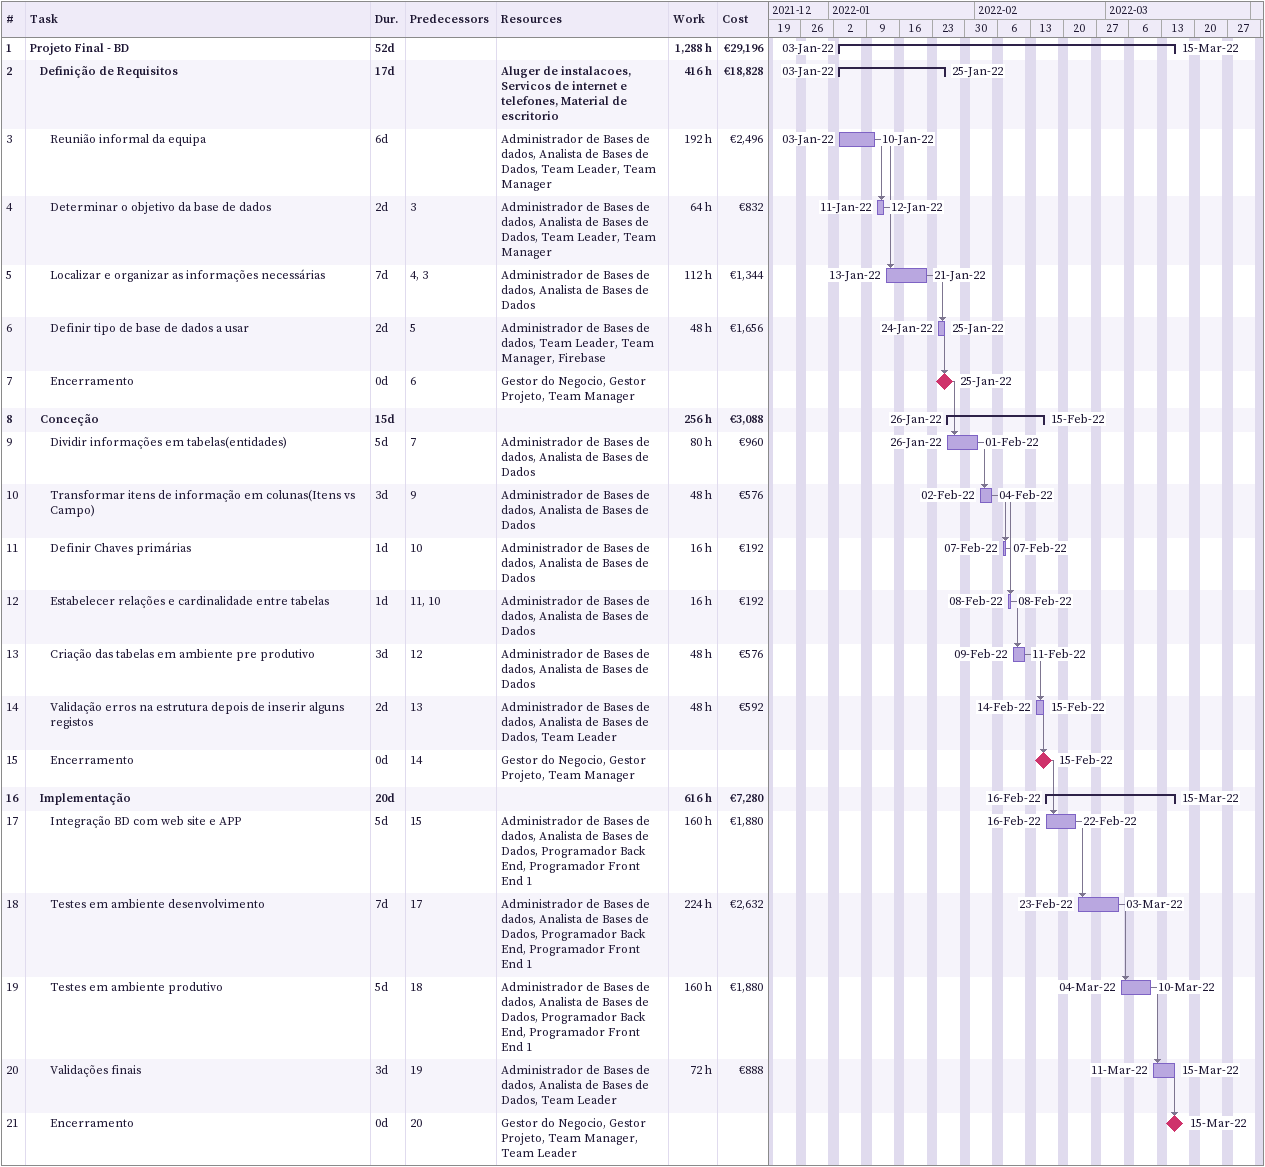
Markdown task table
| ID | Level | Task | Duration | Start | Finish | Predecessors | Resources | Work (h) | Cost (€) |
|---|---|---|---|---|---|---|---|---|---|
| 1 | 1 | **Projeto Final - BD** | 52d | 2022-01-03 | 2022-03-15 |  |  | 1288 | 29196 |
| 2 | 2 | **Definição de Requisitos** | 17d | 2022-01-03 | 2022-01-25 |  | Aluger de instalacoes, Servicos de internet e telefones, Material de escritorio | 416 | 18828 |
| 3 | 3 | Reunião informal da equipa | 6d | 2022-01-03 | 2022-01-10 |  | Administrador de Bases de dados, Analista de Bases de Dados, Team Leader, Team Manager | 192 | 2496 |
| 4 | 3 | Determinar o objetivo da base de dados | 2d | 2022-01-11 | 2022-01-12 | 3 | Administrador de Bases de dados, Analista de Bases de Dados, Team Leader, Team Manager | 64 | 832 |
| 5 | 3 | Localizar e organizar as informações necessárias | 7d | 2022-01-13 | 2022-01-21 | 4, 3 | Administrador de Bases de dados, Analista de Bases de Dados | 112 | 1344 |
| 6 | 3 | Definir tipo de base de dados a usar | 2d | 2022-01-24 | 2022-01-25 | 5 | Administrador de Bases de dados, Team Leader, Team Manager, Firebase | 48 | 1656 |
| 7 | 3 | Encerramento | 0d | 2022-01-25 | 2022-01-25 | 6 | Gestor do Negocio, Gestor Projeto, Team Manager |  |  |
| 8 | 2 | **Conceção** | 15d | 2022-01-26 | 2022-02-15 |  |  | 256 | 3088 |
| 9 | 3 | Dividir informações em tabelas(entidades) | 5d | 2022-01-26 | 2022-02-01 | 7 | Administrador de Bases de dados, Analista de Bases de Dados | 80 | 960 |
| 10 | 3 | Transformar itens de informação em colunas(Itens vs Campo) | 3d | 2022-02-02 | 2022-02-04 | 9 | Administrador de Bases de dados, Analista de Bases de Dados | 48 | 576 |
| 11 | 3 | Definir Chaves primárias | 1d | 2022-02-07 | 2022-02-07 | 10 | Administrador de Bases de dados, Analista de Bases de Dados | 16 | 192 |
| 12 | 3 | Estabelecer relações e cardinalidade entre tabelas | 1d | 2022-02-08 | 2022-02-08 | 11, 10 | Administrador de Bases de dados, Analista de Bases de Dados | 16 | 192 |
| 13 | 3 | Criação das tabelas em ambiente pre produtivo | 3d | 2022-02-09 | 2022-02-11 | 12 | Administrador de Bases de dados, Analista de Bases de Dados | 48 | 576 |
| 14 | 3 | Validação erros na estrutura depois de inserir alguns registos | 2d | 2022-02-14 | 2022-02-15 | 13 | Administrador de Bases de dados, Analista de Bases de Dados, Team Leader | 48 | 592 |
| 15 | 3 | Encerramento | 0d | 2022-02-15 | 2022-02-15 | 14 | Gestor do Negocio, Gestor Projeto, Team Manager |  |  |
| 16 | 2 | **Implementação** | 20d | 2022-02-16 | 2022-03-15 |  |  | 616 | 7280 |
| 17 | 3 | Integração BD com web site e APP | 5d | 2022-02-16 | 2022-02-22 | 15 | Administrador de Bases de dados, Analista de Bases de Dados, Programador Back End, Programador Front End 1 | 160 | 1880 |
| 18 | 3 | Testes em ambiente desenvolvimento | 7d | 2022-02-23 | 2022-03-03 | 17 | Administrador de Bases de dados, Analista de Bases de Dados, Programador Back End, Programador Front End 1 | 224 | 2632 |
| 19 | 3 | Testes em ambiente produtivo | 5d | 2022-03-04 | 2022-03-10 | 18 | Administrador de Bases de dados, Analista de Bases de Dados, Programador Back End, Programador Front End 1 | 160 | 1880 |
| 20 | 3 | Validações finais | 3d | 2022-03-11 | 2022-03-15 | 19 | Administrador de Bases de dados, Analista de Bases de Dados, Team Leader | 72 | 888 |
| 21 | 3 | Encerramento | 0d | 2022-03-15 | 2022-03-15 | 20 | Gestor do Negocio, Gestor Projeto, Team Manager, Team Leader |  |  |
